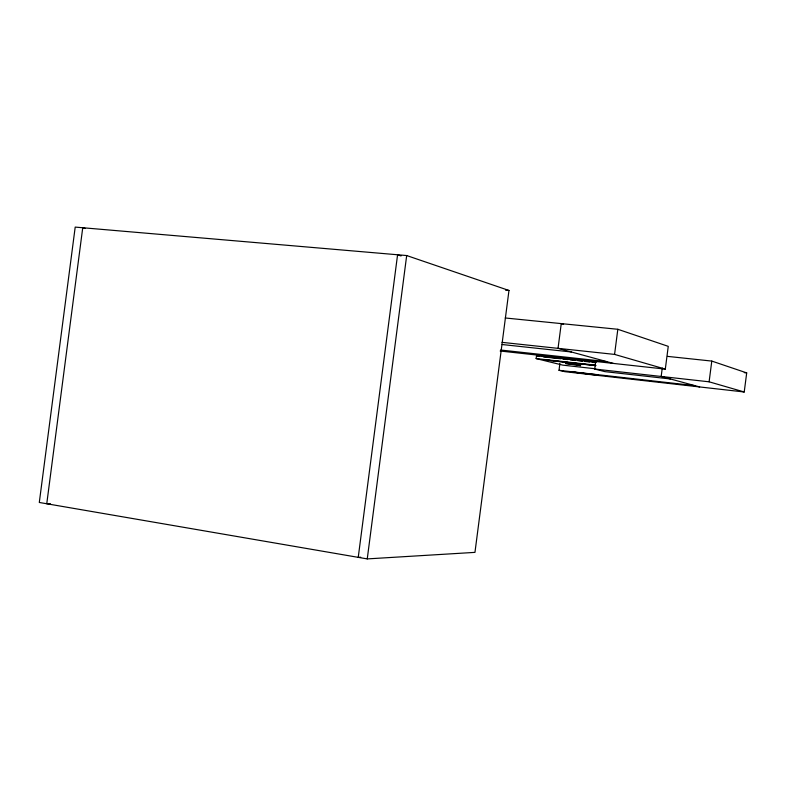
<?xml version="1.0" encoding="UTF-8"?>
<svg xmlns="http://www.w3.org/2000/svg" width="786" height="786" viewBox="0 0 786 786"><rect width="100%" height="100%" fill="white"/><g stroke="black" fill="none" stroke-linecap="round" stroke-linejoin="round"><path stroke-width="1.18" d="M367.249 558.905L406.686 255.548L75.201 227.095L39.3 502.47L367.249 558.905L474.96 552.371L508.974 290.476L406.686 255.548M595.542 368.801L562.805 365.146L536.14 358.583L536.504 355.822L595.955 362.346M667.432 356.372L711.792 361.079L746.7 372.888L744.224 391.988L564.839 371.68L559.013 370.304L559.907 363.407M670.32 378.95L604.915 371.631L594.707 369.047L595.788 360.754M617.825 329.285L668.257 346.351L665.31 369.115L614.573 354.407L617.825 329.285L505.211 317.976M662.264 368.025L661.173 376.455L699.628 386.938M744.224 391.988L709.11 381.809L711.792 361.079M360.686 557.215L358.239 557.362L397.578 254.772L401.057 255.951M50.432 503.777L46.757 503.757L82.736 227.744L85.104 228.362M505.506 290.152L508.974 290.476M502.038 342.352L614.573 354.407M502.166 344.523L571.353 351.981M744.283 372.633L746.7 372.888M500.643 350.025L606.723 361.619M500.161 351.018L665.31 369.115M543.637 356.893L560.615 358.75M563.041 359.015L567.895 359.556M570.312 359.821L575.165 360.352M577.592 360.617L582.446 361.147M584.863 361.413L589.716 361.953M592.143 362.218L595.778 362.611M536.14 358.583L595.592 365.156M595.729 365.529L545.003 359.919L595.798 365.647M594.707 369.047L709.11 381.809M559.013 370.304L694.971 385.671M536.504 355.822L538.823 356.402M613.326 363.417L558.04 348.345L561.253 323.606L563.591 324.343M576.983 364.753L565.507 363.486L580.628 365.677L576.983 364.753M594.835 374.519L571.864 371.925L598.175 375.335L594.835 374.519"/></g></svg>
